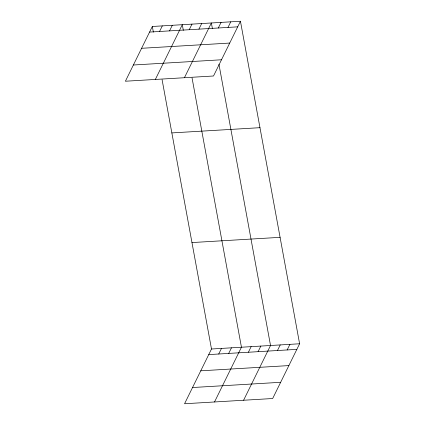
<?xml version="1.0" encoding="UTF-8"?>
<svg xmlns="http://www.w3.org/2000/svg" width="425" height="425" viewBox="0 0 425 425"><rect width="100%" height="100%" fill="white"/><g stroke="black" fill="none" stroke-linecap="round" stroke-linejoin="round"><path stroke-width="0.64" d="M152.331 26.478L125.391 81.228L213.509 75.995L240.449 21.25L152.331 26.478L153.361 32.114M159.566 31.482L162.318 25.888M169.548 30.887L172.306 25.293M155.353 79.448L182.293 24.703L183.324 30.334M189.231 29.723L191.983 24.124M198.921 29.144L201.678 23.55M184.429 77.722L211.368 22.977L212.404 28.608M218.312 27.997L221.064 22.403M228.002 27.418L230.754 21.824M162.09 79.698L211.491 349.005L184.551 403.75L272.669 398.522L299.609 343.772L240.449 21.25M218.721 354.004L221.478 348.41M228.708 353.414L231.466 347.82M214.513 401.97L241.448 347.225L192.052 77.918M248.391 352.245L251.143 346.651M258.081 351.672L260.838 346.078M243.589 400.249L270.528 345.498L218.949 64.297M277.472 350.519L280.224 344.925M287.162 349.945L289.914 344.351M149.579 32.072L237.697 26.844M141.594 48.296L229.712 43.063M133.37 65.004L221.494 59.776M171.854 132.913L259.973 127.681M191.967 242.569L280.086 237.341M211.491 349.005L299.609 343.772M208.739 354.599L296.857 349.371M200.754 370.818L288.873 365.59M192.53 387.531L280.649 382.303"/></g></svg>
